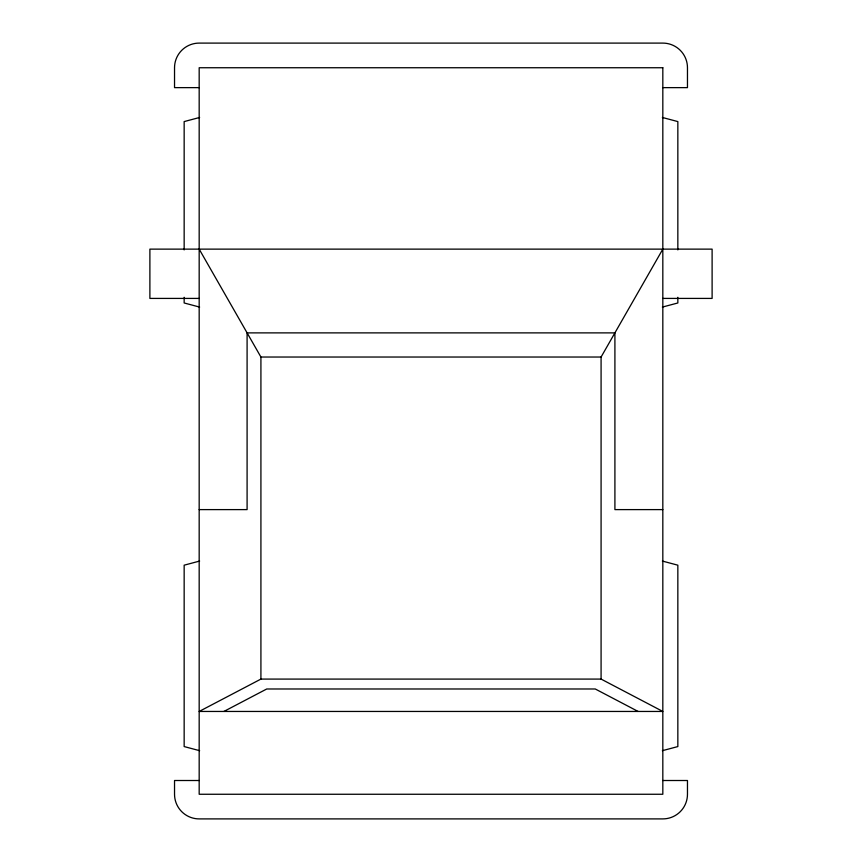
<?xml version="1.0" encoding="UTF-8"?>
<svg xmlns="http://www.w3.org/2000/svg" width="862" height="862" viewBox="0 0 862 862"><rect width="100%" height="100%" fill="white"/><g stroke="black" fill="none" stroke-linecap="round" stroke-linejoin="round"><path stroke-width="1.29" d="M601.083 679.084L260.917 679.084L199.176 711.452L662.824 711.452L601.083 679.084L601.083 357.03L662.824 249.129M223.894 711.452L266.735 688.986L595.265 688.986L638.106 711.452M199.628 117.469L184.156 121.585L184.156 249.905M662.372 307.087L677.844 302.971L677.844 297.293M199.628 561.065L184.156 565.181L184.156 746.567L199.628 750.683M662.372 750.683L677.844 746.567L677.844 565.181L662.372 561.065M199.176 87.633L174.533 87.633L174.533 67.742A24.642 24.642 0 0 1 199.176 43.1L662.824 43.1A24.642 24.642 0 0 1 687.467 67.742L687.467 87.633L662.824 87.633M199.176 298.414L149.891 298.414L149.891 249.129L712.109 249.129L712.109 298.414L662.824 298.414M199.176 249.129L260.917 357.03L601.083 357.03M199.176 509.604L247.092 509.604L247.092 332.883L614.908 332.883L614.908 509.604L662.824 509.604M199.176 780.509L174.533 780.509L174.533 794.258A24.642 24.642 0 0 0 199.176 818.9L662.824 818.9A24.642 24.642 0 0 0 687.467 794.258L687.467 780.509L662.824 780.509M662.372 117.469L677.844 121.585L677.844 249.905M199.628 307.087L184.156 302.971L184.156 297.293M260.917 357.03L260.917 679.084M662.824 67.742L199.176 67.742L199.176 794.258L662.824 794.258L662.824 67.742"/></g></svg>
